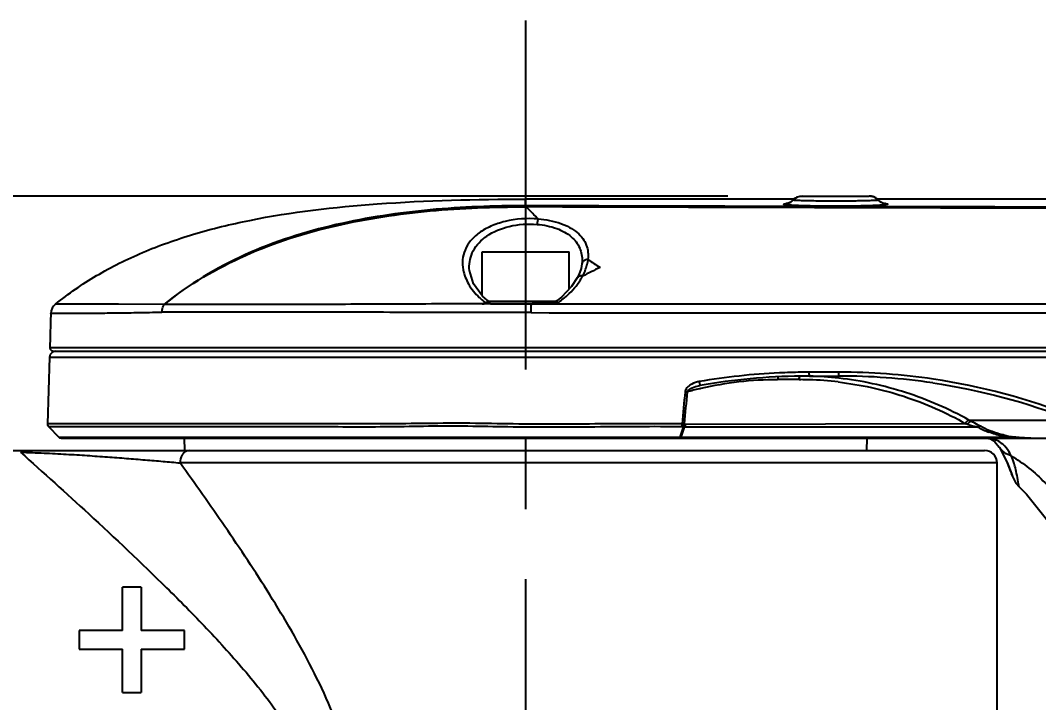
# Model space of a CAD drawing. Header units: millimetres. Extents: x 5828 to 6704, y 123 to 421.
# Drawn here: x 6409.13 to 6414.61, y 214.7 to 218.36 of the extents above; entities that cross this region are included whole.
import ezdxf

# ---------------------------------------------------------------- set-up
doc = ezdxf.new("R2010")
doc.units = ezdxf.units.MM
doc.linetypes.add('CENTER', pattern=[0.6, 0.375, -0.075, 0.075, -0.075])
for name, color, linetype in [('中心线', 7, 'Continuous'), ('外形图', 7, 'Continuous'), ('尺寸标注', 7, 'Continuous')]:
    doc.layers.add(name, color=color, linetype=linetype)
doc.styles.add('微软雅黑', font='msyh.ttc', dxfattribs={"height": 1.5})
doc.dimstyles.new('尺寸标注_1_15比例', dxfattribs={"dimtxt": 1.5, "dimasz": 1.25, "dimexe": 0.5, "dimexo": 0.4, "dimgap": 0.5, "dimtad": 1, "dimdec": 1, "dimlfac": 15, "dimdsep": 46, "dimtxsty": '微软雅黑', "dimcen": 0.09, "dimadec": 0, "dimazin": 0, "dimtp": 0.01, "dimtm": 0.01, "dimtfac": 1, "dimtdec": 1, "dimtofl": 0, "dimtmove": 0, "dimatfit": 3, "dimfxl": 1, "dimtolj": 1, "dimarcsym": 0})

# ---------------------------------------------------------------- blocks, each defined once
blk = doc.blocks.new('*D819')
at = {"layer": 'Defpoints', "color": 0}
for p in [(6413.336, 217.4167), (6402.8326, 210.75), (6413.3106, 210.75)]:
    blk.add_point(p, dxfattribs=at)
at = {"layer": '尺寸标注', "color": 0, "lineweight": -2}
for p, q in [((6412.936, 217.4167), (6402.3326, 217.4167)), ((6402.8326, 216.1667), (6402.8326, 212)), ((6412.9106, 210.75), (6402.3326, 210.75))]:
    blk.add_line(p, q, dxfattribs=at)
at = {"layer": '尺寸标注', "color": 0}
for points in [[(6403.0409, 216.1667), (6402.6243, 216.1667), (6402.8326, 217.4167)], [(6402.6243, 212), (6403.0409, 212), (6402.8326, 210.75)]]:
    blk.add_solid(points, dxfattribs=at)
at = {"layer": '尺寸标注', "color": 0, "insert": (6401.5536, 214.0834), "char_height": 1.5, "attachment_point": 5, "rotation": 90, "style": '微软雅黑'}
blk.add_mtext('\\A1;100', dxfattribs=at)

msp = doc.modelspace()

# ---------------------------------------------------------------- linework, layer by layer
at = {"layer": '中心线', "linetype": 'CENTER', "ltscale": 5}
msp.add_line((6411.8498, 218.36), (6411.8498, 210.3301), dxfattribs=at)
at = {"layer": '外形图', "color": 7, "linetype": 'Continuous'}
for p, q in [((6411.8498, 217.3643), (6411.8498, 217.4)), ((6413.2938, 217.4), (6411.8498, 217.4)), ((6411.8564, 217.3643), (6411.8498, 217.3643)), ((6413.2866, 217.3948), (6413.2867, 217.3949)), ((6413.3089, 217.4109), (6413.2867, 217.3949)), ((6413.336, 217.4167), (6413.3089, 217.4109)), ((6413.336, 217.4167), (6413.697, 217.4167)), ((6414.7747, 217.4), (6413.7392, 217.4)), ((6413.7463, 217.3949), (6413.7464, 217.3948)), ((6411.8548, 217.3583), (6411.8481, 217.3583)), ((6411.8548, 217.3583), (6411.8481, 217.3583)), ((6411.6165, 216.8822), (6411.6165, 217.1167)), ((6411.6165, 217.1167), (6412.0832, 217.1167)), ((6412.0832, 216.9163), (6412.0832, 217.1167)), ((6412.1536, 217.067), (6412.1527, 217.0529)), ((6412.1527, 217.0529), (6412.1527, 217.0529)), ((6411.5467, 217.0279), (6411.5467, 217.0287)), ((6412.1276, 216.9768), (6412.1276, 216.9767)), ((6411.6432, 216.8573), (6411.6187, 216.8792)), ((6412.042, 216.8742), (6412.0185, 216.8563)), ((6409.9074, 216.8345), (6409.3232, 216.8361)), ((6411.6159, 216.8371), (6411.582, 216.8372)), ((6411.6263, 216.8371), (6411.6159, 216.8371)), ((6411.6269, 216.8364), (6411.6165, 216.8365)), ((6411.6426, 216.837), (6411.6263, 216.8371)), ((6411.64, 216.8404), (6411.8892, 216.8405)), ((6411.6603, 216.837), (6411.6426, 216.837)), ((6411.6432, 216.8574), (6411.6432, 216.8573)), ((6411.6432, 216.8573), (6411.6448, 216.8549)), ((6411.6505, 216.8529), (6411.6432, 216.8573)), ((6411.664, 216.85), (6411.6505, 216.8529)), ((6411.6635, 216.8369), (6411.6603, 216.837)), ((6412.0002, 216.85), (6411.6608, 216.85)), ((6411.664, 216.8363), (6411.6608, 216.8363)), ((6412.0495, 216.8356), (6411.8808, 216.8355)), ((6411.8907, 216.8355), (6411.8808, 216.8355)), ((6412.0176, 216.8406), (6411.8892, 216.8405)), ((6412.0002, 216.8355), (6411.8907, 216.8355)), ((6412.0118, 216.8526), (6411.999, 216.85)), ((6412.0495, 216.8356), (6412.0002, 216.8355)), ((6412.0182, 216.8561), (6412.0118, 216.8526)), ((6412.0171, 216.855), (6412.0184, 216.8563)), ((6412.0184, 216.8563), (6412.0185, 216.8563)), ((6409.2922, 216.604), (6426.3092, 216.604)), ((6409.2905, 216.5511), (6409.2797, 216.1937)), ((6409.2948, 216.5664), (6409.2905, 216.5511)), ((6409.2905, 216.5511), (6426.4489, 216.5511)), ((6409.3123, 216.5834), (6427.5177, 216.5834)), ((6413.5358, 216.4707), (6413.3744, 216.4707)), ((6413.3755, 216.45), (6413.5345, 216.45)), ((6413.5358, 216.4705), (6413.5334, 216.4707)), ((6412.7795, 216.3981), (6412.7796, 216.3981)), ((6412.7796, 216.3981), (6412.787, 216.3996)), ((6413.3194, 216.4306), (6413.2039, 216.4306)), ((6409.2872, 216.1936), (6409.2797, 216.1937)), ((6409.2872, 216.1936), (6409.2798, 216.1937)), ((6409.2854, 216.1792), (6409.3412, 216.1217)), ((6409.2854, 216.1792), (6409.2881, 216.1792)), ((6409.2881, 216.1792), (6409.3089, 216.1791)), ((6409.3089, 216.1791), (6410.1832, 216.1791)), ((6412.6961, 216.1763), (6412.6781, 216.1217)), ((6412.6859, 216.1214), (6412.7039, 216.1759)), ((6412.691, 216.1797), (6412.6961, 216.1763)), ((6412.7069, 216.1898), (6412.7019, 216.1932)), ((6414.2811, 216.1759), (6412.7039, 216.1759)), ((6414.2159, 216.1934), (6412.7069, 216.1898)), ((6414.2321, 216.2138), (6414.7849, 216.2138)), ((6409.3412, 216.1217), (6409.3459, 216.1217)), ((6409.3412, 216.1217), (6409.3532, 216.1217)), ((6409.3459, 216.1217), (6409.3908, 216.1217)), ((6409.3532, 216.1167), (6415.8921, 216.1167)), ((6409.3908, 216.1217), (6412.6781, 216.1217)), ((6410.0177, 216.05), (6410.0165, 216.1167)), ((6412.6859, 216.1214), (6414.4374, 216.1214)), ((6413.6832, 216.1167), (6413.682, 216.05)), ((6414.3265, 216.1162), (6414.3481, 216.1121)), ((6414.3481, 216.1121), (6414.3657, 216.1018)), ((6409.0165, 216.05), (6414.3165, 216.05)), ((6410.0177, 216.05), (6410.0421, 216.05)), ((6414.3657, 216.1018), (6414.3649, 216.1024)), ((6414.3649, 216.1024), (6414.3712, 216.097)), ((6414.3712, 216.097), (6414.3955, 216.0676)), ((6414.396, 216.0668), (6414.3955, 216.0676)), ((6414.396, 216.0668), (6414.4378, 215.9853)), ((6414.4088, 216.0845), (6414.4081, 216.0851)), ((6414.4102, 216.0867), (6414.4094, 216.0873)), ((6414.3832, 215.9834), (6409.9926, 215.9834)), ((6414.3832, 214.6425), (6414.3832, 215.9834)), ((6414.4378, 215.9853), (6414.4603, 215.926)), ((6414.4601, 215.9264), (6414.4658, 215.9099)), ((6414.4603, 215.926), (6414.4658, 215.9099)), ((6409.6832, 215.0834), (6409.6832, 215.3167)), ((6409.7832, 215.3167), (6409.6832, 215.3167)), ((6409.7832, 215.3167), (6409.7832, 215.0834)), ((6409.6832, 215.0834), (6409.4498, 215.0834)), ((6410.0165, 215.0834), (6409.7832, 215.0834)), ((6409.4498, 214.9834), (6409.6832, 214.9834)), ((6409.6832, 214.75), (6409.6832, 214.9834)), ((6409.7832, 214.9834), (6409.7832, 214.75)), ((6409.7832, 214.9834), (6410.0165, 214.9834)), ((6409.6832, 214.75), (6409.7832, 214.75))]:
    msp.add_line(p, q, dxfattribs=at)
for points in [[(6413.2867, 217.3949), (6413.2838, 217.3919), (6413.2692, 217.3812), (6413.258, 217.3766), (6413.2541, 217.3756)], [(6413.7463, 217.3949), (6413.7241, 217.4109), (6413.697, 217.4167)], [(6413.7788, 217.3756), (6413.7788, 217.3756), (6413.7738, 217.3769), (6413.7626, 217.3819), (6413.7489, 217.3922), (6413.7463, 217.3949)], [(6412.1527, 217.0529), (6412.148, 217.0277), (6412.1356, 216.993), (6412.1276, 216.9768)], [(6411.6187, 216.8792), (6411.5698, 216.9449), (6411.5474, 217.0167), (6411.5467, 217.0279)], [(6412.1276, 216.9767), (6412.0972, 216.9306), (6412.042, 216.8742)], [(6409.9074, 216.8345), (6409.6619, 216.8355), (6409.472, 216.8361), (6409.361, 216.8363), (6409.3232, 216.8361)], [(6409.2986, 216.7867), (6409.297, 216.7439), (6409.2941, 216.6584), (6409.2922, 216.604)], [(6409.2922, 216.604), (6409.2944, 216.5943), (6409.3018, 216.5863), (6409.3122, 216.5834)], [(6409.3238, 216.5834), (6409.307, 216.5788), (6409.2948, 216.5664)], [(6409.2797, 216.1937), (6409.2805, 216.1874), (6409.2829, 216.1824), (6409.2853, 216.1792)], [(6409.3089, 216.1791), (6409.35, 216.1791), (6409.4109, 216.1792), (6409.4907, 216.1793), (6409.5892, 216.1791), (6409.706, 216.1791), (6409.8398, 216.1792), (6409.9892, 216.1791), (6410.1534, 216.1791)], [(6409.3412, 216.1217), (6409.3453, 216.1187), (6409.3532, 216.1167)], [(6411.1325, 216.1217), (6411.607, 216.1218), (6412.1208, 216.1217), (6412.6781, 216.1217)], [(6414.4383, 215.984), (6414.4386, 215.9835), (6414.4561, 215.9369)], [(6414.4658, 215.9099), (6414.4839, 215.8751), (6414.502, 215.8548)], [(6414.502, 215.8548), (6414.542, 215.8161), (6414.664, 215.6643), (6414.7542, 215.4919), (6414.8093, 215.3052), (6414.8269, 215.1429)]]:
    msp.add_lwpolyline(points, dxfattribs=at)
for centre, radius, start, end in [((6413.2372, 217.4399), 0.0671, 270.0189, 284.7055), ((6413.275, 217.1355), 0.2414, 95.0208, 96.3388), ((6413.2373, 217.4393), 0.0664, 284.7247, 290.5924), ((6413.2372, 217.4395), 0.0667, 290.5987, 299.846), ((6413.2371, 217.4396), 0.0668, 299.8751, 309.2231), ((6413.2372, 217.4396), 0.0667, 309.2099, 317.8096), ((6413.336, 217.3501), 0.0666, 111.3863, 116.8191), ((6413.697, 217.3501), 0.0666, 63.1849, 68.6126), ((6413.7958, 217.4396), 0.0667, 222.192, 231.1592), ((6413.7959, 217.4396), 0.0668, 231.145, 239.4592), ((6413.7958, 217.4396), 0.0667, 239.492, 251.0848), ((6413.7957, 217.4392), 0.0664, 251.0984, 255.144), ((6413.7958, 217.4399), 0.0671, 255.1619, 269.9808), ((6413.7586, 217.1412), 0.2357, 83.574, 84.9593), ((6411.9342, 217.1096), 0.253, 338.5025, 345.116), ((6411.9504, 217.105), 0.2362, 345.189, 345.7191), ((6413.4108, 218.8597), 2.1645, 235.4954, 237.5651), ((6411.8255, 217.1648), 0.3751, 328.1384, 331.6578), ((6414.2143, 212.9042), 4.5722, 115.4456, 116.7593), ((6411.8468, 217.1369), 0.3615, 227.1238, 231.1694), ((6409.3652, 216.7843), 0.0667, 129.0017, 177.9518), ((6411.8565, 217.1487), 0.3768, 231.1487, 232.3601), ((6411.8602, 217.1536), 0.3829, 232.3597, 233.4601), ((6411.8638, 217.1585), 0.389, 233.4608, 234.8678), ((6411.6679, 216.8419), 0.0267, 157.2632, 162.3262), ((6411.6691, 216.8087), 0.0429, 118.1801, 120.6102), ((6411.6555, 216.8786), 0.0314, 256.3473, 261.674), ((6411.6659, 216.8149), 0.0359, 114.5438, 118.2055), ((6411.6608, 216.879), 0.0289, 259.2318, 269.979), ((6411.5003, 176.9019), 39.9353, 89.45409, 89.76587), ((6413.7918, 213.6575), 3.7083, 120.866, 121.0188), ((6412.0001, 216.8818), 0.0317, 270.0636, 283.6255), ((6412.0001, 216.8819), 0.0318, 283.6537, 292.0298), ((6412.0035, 216.8814), 0.0342, 278.0049, 283.1342), ((6412.0032, 216.8828), 0.0356, 283.1719, 293.1401), ((6412, 216.8822), 0.0322, 292.047, 302.2231), ((6411.8158, 217.1624), 0.3799, 302.0889, 303.6669), ((6411.8127, 217.167), 0.3855, 303.6653, 304.5235), ((6411.8079, 217.1739), 0.3938, 304.5291, 306.8076), ((6413.3739, 212.9966), 3.4741, 92.6467, 99.8029), ((6413.3747, 212.991), 3.4591, 90.75, 99.781), ((6413.3737, 212.9946), 3.476, 90.7386, 92.6417), ((6413.3737, 212.9938), 3.4769, 89.9887, 90.7387), ((6413.3755, 212.9707), 3.4793, 90.0001, 90.7583), ((6413.3294, 214.6298), 1.8202, 88.5565, 89.6373), ((6413.3291, 214.6232), 1.8269, 83.5747, 88.5537), ((6413.5346, 212.984), 3.4661, 81.6541, 90.0022), ((6413.5314, 212.9608), 3.5099, 81.6449, 89.9281), ((6413.2149, 214.5534), 1.8782, 103.2792, 105.3448), ((6412.8236, 216.2136), 0.2104, 101.2921, 103.659), ((6413.2126, 214.5626), 1.8687, 103.0437, 103.2776), ((6413.2053, 214.5972), 1.8333, 90.0429, 103.0656), ((6413.3231, 214.7466), 1.6839, 89.8141, 90.1252), ((6413.3229, 214.7214), 1.7092, 88.2678, 89.8109), ((6413.3196, 214.6338), 1.7968, 83.2661, 88.245), ((6460.5007, 211.8397), 48.0079, 174.59034, 174.79589), ((6460.4933, 211.8401), 47.9892, 174.58998, 174.79556), ((6412.6262, 215.5129), 0.8566, 83.8809, 84.616), ((6412.6207, 215.4074), 0.7899, 84.0969, 84.9138), ((6412.6627, 216.2135), 0.0442, 320.9207, 332.6018), ((6414.6215, 216.917), 0.8039, 241.0244, 241.9758), ((6414.5088, 216.587), 0.4699, 241.0232, 248.6587), ((6412.6834, 216.1493), 0.0279, 270.0918, 275.3214), ((6414.5401, 216.6892), 0.577, 259.2817, 259.7477), ((6414.5485, 216.6858), 0.568, 258.4546, 258.7413), ((6414.5519, 216.7037), 0.5863, 258.7549, 261.6034), ((6414.3165, 215.9834), 0.0667, 0, 90), ((6414.3101, 215.9651), 0.1575, 43.2665, 50.5663)]:
    msp.add_arc(centre, radius, start, end, dxfattribs=at)
for centre, major_axis, start_param, end_param in [((6409.4951, 214.0167), (-0.0197, 2.3333), 1.095869, 1.143491), ((6409.9713, 214.0167), (0.0197, 2.3333), -1.143491, -1.095869)]:
    msp.add_ellipse(centre, major_axis=major_axis, ratio=0.017454, start_param=start_param, end_param=end_param, dxfattribs=at)
for points, knots in [([(6409.3232, 216.8361), (6409.3928, 216.8925), (6409.5431, 216.9962), (6409.7936, 217.1205), (6410.0703, 217.2183), (6410.4897, 217.3201), (6411.0875, 217.388), (6411.5839, 217.4001), (6411.8498, 217.4)], [0, 0, 0, 0, 0.101904, 0.206901, 0.317403, 0.435178, 0.697301, 1, 1, 1, 1]), ([(6411.8498, 217.3643), (6411.6789, 217.3648), (6411.3368, 217.3518), (6410.8281, 217.2764), (6410.3368, 217.1205), (6410.0393, 216.9429), (6409.9074, 216.8345)], [0, 0, 0, 0, 0.250084, 0.500156, 0.750186, 1, 1, 1, 1]), ([(6411.8481, 217.3583), (6411.8483, 217.3597), (6411.8488, 217.3616), (6411.8493, 217.364), (6411.8498, 217.3643)], [0, 0, 0, 0, 0.684566, 1, 1, 1, 1]), ([(6411.8548, 217.3583), (6411.855, 217.3597), (6411.8554, 217.3616), (6411.8559, 217.364), (6411.8564, 217.3643)], [0, 0, 0, 0, 0.685656, 1, 1, 1, 1]), ([(6424.2499, 217.345), (6423.7331, 217.3442), (6422.6996, 217.3453), (6421.1495, 217.3467), (6419.5995, 217.348), (6417.5337, 217.3513), (6414.9527, 217.3562), (6412.8882, 217.3616), (6411.8564, 217.3643)], [0, 0, 0, 0, 0.125092, 0.250173, 0.375237, 0.500275, 0.750239, 1, 1, 1, 1]), ([(6413.2783, 217.3673), (6413.2721, 217.3677), (6413.262, 217.3683), (6413.2476, 217.3701), (6413.2421, 217.3703), (6413.2367, 217.3722), (6413.2372, 217.3729)], [0, 0, 0, 0, 0.440375, 0.758792, 0.944413, 1, 1, 1, 1]), ([(6413.2372, 217.3729), (6413.2372, 217.3732), (6413.2384, 217.3738), (6413.2418, 217.3747), (6413.2456, 217.3752), (6413.2484, 217.3755)], [0, 0, 0, 0, 0.084689, 0.274129, 1, 1, 1, 1]), ([(6413.7539, 217.3673), (6413.72, 217.3652), (6413.6405, 217.3627), (6413.5158, 217.3615), (6413.3912, 217.3628), (6413.312, 217.3652), (6413.2783, 217.3673)], [0, 0, 0, 0, 0.214464, 0.500757, 0.786623, 1, 1, 1, 1]), ([(6413.7464, 217.3948), (6413.7464, 217.3944), (6413.7442, 217.3942), (6413.7415, 217.3936), (6413.7357, 217.3933), (6413.7282, 217.3927), (6413.7185, 217.3923), (6413.702, 217.3916), (6413.6769, 217.3909), (6413.6425, 217.3902), (6413.6033, 217.3897), (6413.5607, 217.3894), (6413.5165, 217.3892), (6413.4723, 217.3894), (6413.4297, 217.3897), (6413.3905, 217.3902), (6413.3561, 217.3909), (6413.3311, 217.3916), (6413.3145, 217.3923), (6413.3048, 217.3927), (6413.2974, 217.3933), (6413.2915, 217.3936), (6413.2888, 217.3942), (6413.2866, 217.3944), (6413.2866, 217.3948)], [0, 0, 0, 0, 0.002635, 0.009926, 0.0219, 0.038474, 0.059479, 0.084707, 0.146908, 0.222641, 0.30899, 0.402626, 0.499976, 0.597327, 0.69097, 0.777333, 0.853081, 0.915292, 0.94052, 0.961523, 0.978097, 0.99007, 0.997362, 1, 1, 1, 1]), ([(6413.7958, 217.3729), (6413.7963, 217.3722), (6413.7908, 217.3703), (6413.7852, 217.3701), (6413.7705, 217.3682), (6413.7601, 217.3677), (6413.7539, 217.3673)], [0, 0, 0, 0, 0.055593, 0.241325, 0.559846, 1, 1, 1, 1]), ([(6413.7849, 217.3755), (6413.7877, 217.3752), (6413.7913, 217.3747), (6413.7947, 217.3738), (6413.7958, 217.3732), (6413.7958, 217.3729)], [0, 0, 0, 0, 0.725449, 0.914923, 1, 1, 1, 1]), ([(6409.9074, 216.8344), (6410.0401, 216.9412), (6410.338, 217.1162), (6410.8283, 217.2708), (6411.3359, 217.3456), (6411.6774, 217.3586), (6411.8481, 217.3583)], [0, 0, 0, 0, 0.249738, 0.499689, 0.74977, 1, 1, 1, 1]), ([(6411.9172, 217.2936), (6411.9115, 217.2991), (6411.8902, 217.3201), (6411.8695, 217.3419), (6411.8548, 217.3583)], [0, 0, 0, 0, 0.262882, 1, 1, 1, 1]), ([(6424.2498, 217.3358), (6423.2162, 217.3344), (6421.1492, 217.338), (6418.0494, 217.3428), (6414.9514, 217.3498), (6412.8867, 217.3554), (6411.8548, 217.3583)], [0, 0, 0, 0, 0.250176, 0.500278, 0.75024, 1, 1, 1, 1]), ([(6411.9172, 217.2936), (6411.8581, 217.2983), (6411.7699, 217.292), (6411.6643, 217.2576), (6411.6005, 217.2223), (6411.5527, 217.1788), (6411.5218, 217.1289), (6411.5086, 217.0747), (6411.511, 217.0383), (6411.5145, 217.0205)], [0, 0, 0, 0, 0.317852, 0.463877, 0.592997, 0.705839, 0.807192, 0.903141, 1, 1, 1, 1]), ([(6411.5467, 217.0287), (6411.5462, 217.0606), (6411.562, 217.13), (6411.6432, 217.2134), (6411.7662, 217.2623), (6411.8617, 217.2689), (6411.9114, 217.2646)], [0, 0, 0, 0, 0.197343, 0.418203, 0.691522, 1, 1, 1, 1]), ([(6411.9172, 217.2935), (6411.9154, 217.2897), (6411.9132, 217.28), (6411.9119, 217.2703), (6411.9114, 217.2646)], [0, 0, 0, 0, 0.42292, 1, 1, 1, 1]), ([(6411.9114, 217.2646), (6411.9473, 217.2615), (6412.0129, 217.2489), (6412.0954, 217.2057), (6412.1455, 217.141), (6412.154, 217.0909), (6412.1536, 217.067)], [0, 0, 0, 0, 0.313508, 0.574435, 0.792508, 1, 1, 1, 1]), ([(6411.9172, 217.2935), (6411.9586, 217.2905), (6412.0335, 217.2774), (6412.1149, 217.2351), (6412.1578, 217.1906), (6412.1841, 217.1431), (6412.1878, 217.1018), (6412.1846, 217.076)], [0, 0, 0, 0, 0.322383, 0.583341, 0.694781, 0.797958, 1, 1, 1, 1]), ([(6412.1846, 217.076), (6412.1771, 217.0761), (6412.1624, 217.0726), (6412.1535, 217.0594), (6412.1527, 217.0529)], [0, 0, 0, 0, 0.536334, 1, 1, 1, 1]), ([(6411.5145, 217.0205), (6411.5196, 216.9939), (6411.5409, 216.9387), (6411.5782, 216.893), (6411.6008, 216.872)], [0, 0, 0, 0, 0.468039, 1, 1, 1, 1]), ([(6412.1557, 216.9867), (6412.1501, 216.9878), (6412.1391, 216.9879), (6412.1299, 216.981), (6412.1276, 216.9768)], [0, 0, 0, 0, 0.544993, 1, 1, 1, 1]), ([(6412.0439, 216.8586), (6412.0545, 216.8665), (6412.0925, 216.898), (6412.1251, 216.9361), (6412.1442, 216.9667)], [0, 0, 0, 0, 0.268564, 1, 1, 1, 1]), ([(6409.8954, 216.7931), (6409.8955, 216.7969), (6409.8968, 216.8112), (6409.9018, 216.8254), (6409.9074, 216.8345)], [0, 0, 0, 0, 0.260516, 1, 1, 1, 1]), ([(6411.582, 216.8372), (6411.4234, 216.8375), (6411.1152, 216.8359), (6410.6722, 216.8341), (6410.2726, 216.8353), (6410.0226, 216.8348), (6409.9074, 216.8344)], [0, 0, 0, 0, 0.284096, 0.552124, 0.793582, 1, 1, 1, 1]), ([(6411.6448, 216.8549), (6411.6446, 216.8547), (6411.644, 216.8539), (6411.6436, 216.853), (6411.6433, 216.8523)], [0, 0, 0, 0, 0.18961, 1, 1, 1, 1]), ([(6411.8795, 216.7904), (6411.8795, 216.7945), (6411.8797, 216.8096), (6411.8801, 216.8246), (6411.8808, 216.8355)], [0, 0, 0, 0, 0.276745, 1, 1, 1, 1]), ([(6411.8892, 216.8405), (6411.8893, 216.8419), (6411.8895, 216.8442), (6411.8898, 216.8473), (6411.8901, 216.8489), (6411.8904, 216.85), (6411.8907, 216.85)], [0, 0, 0, 0, 0.417558, 0.729117, 0.923505, 1, 1, 1, 1]), ([(6412.0171, 216.8539), (6412.0171, 216.8541), (6412.0171, 216.8545), (6412.0171, 216.8548), (6412.0171, 216.855)], [0, 0, 0, 0, 0.566415, 1, 1, 1, 1]), ([(6412.0172, 216.85), (6412.0172, 216.8504), (6412.0171, 216.8517), (6412.0171, 216.853), (6412.0171, 216.8539)], [0, 0, 0, 0, 0.30102, 1, 1, 1, 1]), ([(6412.0176, 216.8405), (6412.0176, 216.8415), (6412.0174, 216.8446), (6412.0172, 216.8478), (6412.0172, 216.85)], [0, 0, 0, 0, 0.288625, 1, 1, 1, 1]), ([(6420.1159, 216.8354), (6418.7709, 216.8358), (6416.0821, 216.8354), (6413.3933, 216.8362), (6412.0495, 216.8356)], [0, 0, 0, 0, 0.500241, 1, 1, 1, 1]), ([(6409.2986, 216.7867), (6409.2986, 216.7869), (6409.2999, 216.7865), (6409.3012, 216.7869), (6409.3046, 216.7867), (6409.3087, 216.7869), (6409.3142, 216.7869), (6409.3239, 216.7869), (6409.3391, 216.787), (6409.3607, 216.7871), (6409.3872, 216.7872), (6409.4182, 216.7873), (6409.4689, 216.7876), (6409.5434, 216.7881), (6409.6459, 216.7891), (6409.7652, 216.7908), (6409.8502, 216.7923), (6409.8954, 216.7931)], [0, 0, 0, 0, 0.001031, 0.004115, 0.009242, 0.016403, 0.02559, 0.036793, 0.065209, 0.101579, 0.145839, 0.197922, 0.257766, 0.400363, 0.572566, 0.773065, 1, 1, 1, 1]), ([(6411.8795, 216.7904), (6411.693, 216.7917), (6411.3282, 216.7911), (6410.6668, 216.7939), (6410.192, 216.7935), (6409.8954, 216.7931)], [0, 0, 0, 0, 0.282054, 0.551495, 1, 1, 1, 1]), ([(6411.8795, 216.7904), (6412.9094, 216.7899), (6414.4545, 216.789), (6416.5151, 216.7898), (6418.0615, 216.789), (6419.6082, 216.7871), (6421.1551, 216.7894), (6422.7021, 216.7946), (6423.7335, 216.7886), (6424.2492, 216.7847)], [0, 0, 0, 0, 0.249761, 0.37474, 0.49976, 0.624804, 0.749863, 0.87493, 1, 1, 1, 1]), ([(6413.2077, 216.4457), (6413.2071, 216.4448), (6413.2048, 216.44), (6413.204, 216.4347), (6413.2039, 216.4306)], [0, 0, 0, 0, 0.21831, 1, 1, 1, 1]), ([(6413.3194, 216.4306), (6413.3195, 216.4346), (6413.3204, 216.4414), (6413.3242, 216.4479), (6413.3268, 216.4493)], [0, 0, 0, 0, 0.579589, 1, 1, 1, 1]), ([(6413.3755, 216.45), (6413.3753, 216.45), (6413.3752, 216.4508), (6413.3748, 216.4525), (6413.3746, 216.457), (6413.3744, 216.4632), (6413.3744, 216.4681), (6413.3744, 216.4707)], [0, 0, 0, 0, 0.02221, 0.080138, 0.297508, 0.62183, 1, 1, 1, 1]), ([(6413.5345, 216.45), (6413.5343, 216.45), (6413.5342, 216.4508), (6413.5339, 216.4525), (6413.5337, 216.457), (6413.5334, 216.4632), (6413.5334, 216.4681), (6413.5334, 216.4707)], [0, 0, 0, 0, 0.022092, 0.079989, 0.29737, 0.62175, 1, 1, 1, 1]), ([(6414.2321, 216.2138), (6414.1239, 216.2737), (6413.897, 216.3726), (6413.655, 216.4249), (6413.5336, 216.4386)], [0, 0, 0, 0, 0.503079, 1, 1, 1, 1]), ([(6412.7739, 216.4181), (6412.7595, 216.4146), (6412.7416, 216.4076), (6412.7239, 216.3939), (6412.7157, 216.3862), (6412.7095, 216.3766), (6412.7075, 216.3694), (6412.7066, 216.3657)], [0, 0, 0, 0, 0.498584, 0.623765, 0.749498, 0.874241, 1, 1, 1, 1]), ([(6412.7178, 216.3646), (6412.7235, 216.3749), (6412.7459, 216.3879), (6412.7679, 216.3953), (6412.7795, 216.3981)], [0, 0, 0, 0, 0.496156, 1, 1, 1, 1]), ([(6412.7824, 216.4199), (6412.7831, 216.4159), (6412.7844, 216.4094), (6412.7857, 216.4029), (6412.7865, 216.4005)], [0, 0, 0, 0, 0.619277, 1, 1, 1, 1]), ([(6412.7865, 216.4005), (6412.7866, 216.4003), (6412.7867, 216.4), (6412.7869, 216.3996), (6412.787, 216.3996)], [0, 0, 0, 0, 0.708374, 1, 1, 1, 1]), ([(6413.5302, 216.4182), (6413.6495, 216.4042), (6413.8872, 216.3518), (6414.1107, 216.2546), (6414.2159, 216.1934)], [0, 0, 0, 0, 0.496853, 1, 1, 1, 1]), ([(6411.7542, 216.1931), (6411.6767, 216.1946), (6411.5223, 216.1977), (6411.2925, 216.1952), (6411.0673, 216.1927), (6410.7816, 216.1928), (6410.4494, 216.1945), (6410.0883, 216.1935), (6409.7854, 216.1936), (6409.525, 216.1938), (6409.3666, 216.1936), (6409.2872, 216.1936)], [0, 0, 0, 0, 0.094342, 0.187763, 0.279348, 0.368252, 0.535246, 0.683263, 0.807389, 0.903519, 1, 1, 1, 1]), ([(6410.1823, 216.1791), (6410.2984, 216.1792), (6410.4775, 216.18), (6410.7222, 216.179), (6410.9185, 216.1776), (6411.1213, 216.178), (6411.3292, 216.1825), (6411.5407, 216.1828), (6411.6828, 216.1796), (6411.7541, 216.1784)], [0, 0, 0, 0, 0.221706, 0.341807, 0.46698, 0.596305, 0.728857, 0.863838, 1, 1, 1, 1]), ([(6411.7541, 216.1784), (6411.8322, 216.177), (6411.9883, 216.1757), (6412.2225, 216.1781), (6412.4568, 216.1803), (6412.6129, 216.1799), (6412.691, 216.1798)], [0, 0, 0, 0, 0.249981, 0.499961, 0.749953, 1, 1, 1, 1]), ([(6412.6907, 216.1942), (6412.6126, 216.1942), (6412.4566, 216.1943), (6412.2224, 216.1931), (6411.9883, 216.1897), (6411.8323, 216.1917), (6411.7542, 216.1931)], [0, 0, 0, 0, 0.250034, 0.500011, 0.749951, 1, 1, 1, 1]), ([(6412.691, 216.1797), (6412.691, 216.1808), (6412.6907, 216.1856), (6412.6907, 216.1905), (6412.6907, 216.1942)], [0, 0, 0, 0, 0.215532, 1, 1, 1, 1]), ([(6412.6961, 216.1763), (6412.6971, 216.1771), (6412.7015, 216.181), (6412.7049, 216.1858), (6412.7069, 216.1898)], [0, 0, 0, 0, 0.232119, 1, 1, 1, 1]), ([(6412.7069, 216.1898), (6412.7069, 216.1885), (6412.7066, 216.1838), (6412.7055, 216.179), (6412.7039, 216.1759)], [0, 0, 0, 0, 0.270088, 1, 1, 1, 1]), ([(6414.214, 216.1945), (6414.2158, 216.1995), (6414.2204, 216.2071), (6414.2283, 216.2138), (6414.2321, 216.2138)], [0, 0, 0, 0, 0.583367, 1, 1, 1, 1]), ([(6414.2266, 216.1898), (6414.2314, 216.1885), (6414.2495, 216.1838), (6414.2676, 216.1791), (6414.2811, 216.1759)], [0, 0, 0, 0, 0.260703, 1, 1, 1, 1]), ([(6414.2267, 216.1898), (6414.2285, 216.1943), (6414.2329, 216.2014), (6414.2404, 216.2074), (6414.2439, 216.2074)], [0, 0, 0, 0, 0.586886, 1, 1, 1, 1]), ([(6414.294, 216.1805), (6414.2903, 216.1825), (6414.2736, 216.1916), (6414.2568, 216.2005), (6414.2439, 216.2074)], [0, 0, 0, 0, 0.22446, 1, 1, 1, 1]), ([(6414.2942, 216.1804), (6414.2931, 216.1805), (6414.2884, 216.1806), (6414.2839, 216.1783), (6414.2811, 216.1759)], [0, 0, 0, 0, 0.229706, 1, 1, 1, 1]), ([(6414.4348, 216.1292), (6414.4219, 216.1319), (6414.3732, 216.1436), (6414.3262, 216.1625), (6414.294, 216.1805)], [0, 0, 0, 0, 0.264224, 1, 1, 1, 1]), ([(6412.6781, 216.1217), (6412.6781, 216.1205), (6412.6785, 216.1194), (6412.6784, 216.1167), (6412.6788, 216.1167)], [0, 0, 0, 0, 0.736102, 1, 1, 1, 1]), ([(6412.6795, 216.1167), (6412.6808, 216.1167), (6412.6837, 216.1176), (6412.6853, 216.1201), (6412.6859, 216.1214)], [0, 0, 0, 0, 0.471235, 1, 1, 1, 1]), ([(6414.3791, 216.106), (6414.3753, 216.1077), (6414.3594, 216.1138), (6414.3421, 216.1165), (6414.3291, 216.1167)], [0, 0, 0, 0, 0.240065, 1, 1, 1, 1]), ([(6414.3649, 216.1024), (6414.3599, 216.1064), (6414.3489, 216.1137), (6414.3358, 216.1164), (6414.3292, 216.1167)], [0, 0, 0, 0, 0.494237, 1, 1, 1, 1]), ([(6414.4328, 216.1223), (6414.4245, 216.1239), (6414.3922, 216.1307), (6414.3605, 216.1404), (6414.3378, 216.1493)], [0, 0, 0, 0, 0.258656, 1, 1, 1, 1]), ([(6414.4316, 216.1167), (6414.4321, 216.1167), (6414.4348, 216.1172), (6414.4365, 216.1196), (6414.4374, 216.1214)], [0, 0, 0, 0, 0.210542, 1, 1, 1, 1]), ([(6414.5649, 216.1167), (6414.5539, 216.1167), (6414.5114, 216.1171), (6414.4689, 216.119), (6414.4374, 216.1214)], [0, 0, 0, 0, 0.258209, 1, 1, 1, 1]), ([(6414.5649, 216.1167), (6414.5564, 216.1167), (6414.5235, 216.1173), (6414.4906, 216.1201), (6414.4663, 216.1237)], [0, 0, 0, 0, 0.257216, 1, 1, 1, 1]), ([(6410.0415, 216.05), (6410.0364, 216.05), (6410.0259, 216.0477), (6410.0171, 216.0415), (6410.0132, 216.0378)], [0, 0, 0, 0, 0.482825, 1, 1, 1, 1]), ([(6414.4599, 216.0212), (6414.447, 216.0249), (6414.4224, 216.0364), (6414.4034, 216.0559), (6414.396, 216.0668)], [0, 0, 0, 0, 0.505328, 1, 1, 1, 1]), ([(6414.4599, 216.0212), (6414.4575, 216.0261), (6414.4477, 216.0445), (6414.4354, 216.0618), (6414.4248, 216.073)], [0, 0, 0, 0, 0.258448, 1, 1, 1, 1]), ([(6409.1345, 216.0412), (6409.2578, 215.9317), (6409.5232, 215.6928), (6409.858, 215.3779), (6410.1392, 215.0933), (6410.3516, 214.8599), (6410.5174, 214.649), (6410.6328, 214.4646), (6410.6807, 214.3657), (6410.7008, 214.3145)], [0, 0, 0, 0, 0.210847, 0.456517, 0.587485, 0.722231, 0.859909, 0.929694, 1, 1, 1, 1]), ([(6409.1345, 216.0412), (6409.156, 216.0404), (6409.1985, 216.0392), (6409.2808, 216.0358), (6409.3792, 216.0307), (6409.4925, 216.0236), (6409.6006, 216.016), (6409.7044, 216.0083), (6409.8042, 215.9999), (6409.8999, 215.9921), (6409.9623, 215.9868), (6409.9926, 215.9834)], [0, 0, 0, 0, 0.075226, 0.148261, 0.287206, 0.418615, 0.544291, 0.665205, 0.781665, 0.893468, 1, 1, 1, 1]), ([(6410.0132, 216.0378), (6410.01, 216.0346), (6409.9976, 216.0191), (6409.9926, 215.9985), (6409.9926, 215.9834)], [0, 0, 0, 0, 0.231965, 1, 1, 1, 1]), ([(6414.4791, 215.9664), (6414.4779, 215.971), (6414.4726, 215.9896), (6414.466, 216.008), (6414.4599, 216.0212)], [0, 0, 0, 0, 0.245569, 1, 1, 1, 1]), ([(6414.4599, 216.0212), (6414.526, 215.9822), (6414.6508, 215.881), (6414.7977, 215.6842), (6414.9014, 215.4517), (6414.9369, 215.283), (6414.9455, 215.1975)], [0, 0, 0, 0, 0.233, 0.481097, 0.739229, 1, 1, 1, 1]), ([(6410.8823, 214.4475), (6410.8368, 214.5964), (6410.7116, 214.8799), (6410.4815, 215.2723), (6410.2393, 215.6375), (6410.074, 215.8707), (6409.9926, 215.9834)], [0, 0, 0, 0, 0.262267, 0.518598, 0.765913, 1, 1, 1, 1]), ([(6414.4912, 215.9154), (6414.4903, 215.9194), (6414.4868, 215.9365), (6414.4827, 215.9535), (6414.4791, 215.9664)], [0, 0, 0, 0, 0.233943, 1, 1, 1, 1]), ([(6414.502, 215.8548), (6414.5009, 215.8602), (6414.4978, 215.8805), (6414.4941, 215.9007), (6414.4912, 215.9154)], [0, 0, 0, 0, 0.269224, 1, 1, 1, 1])]:
    msp.add_open_spline(points, degree=3, knots=knots, dxfattribs=at)
for points in [[(6413.2866, 217.3948), (6413.2921, 217.4008), (6413.2987, 217.4059), (6413.306, 217.4095)], [(6413.3117, 217.4121), (6413.3194, 217.4151), (6413.3278, 217.4167), (6413.336, 217.4167)], [(6413.7213, 217.4121), (6413.7136, 217.4151), (6413.7052, 217.4167), (6413.697, 217.4167)], [(6413.7464, 217.3948), (6413.7409, 217.4008), (6413.7343, 217.4059), (6413.727, 217.4095)], [(6412.1846, 217.076), (6412.1835, 217.0661), (6412.1817, 217.0563), (6412.1793, 217.0467)], [(6412.1696, 217.0169), (6412.1656, 217.0066), (6412.1609, 216.9965), (6412.1557, 216.9867)], [(6411.64, 216.8404), (6411.6423, 216.8423), (6411.6447, 216.8441), (6411.6473, 216.8456)], [(6411.6408, 216.844), (6411.6405, 216.8428), (6411.6402, 216.8416), (6411.64, 216.8404)], [(6411.6424, 216.85), (6411.6418, 216.8481), (6411.6413, 216.846), (6411.6408, 216.844)], [(6411.6424, 216.85), (6411.6443, 216.8492), (6411.6462, 216.8486), (6411.6481, 216.8481)], [(6411.6448, 216.8549), (6411.648, 216.8528), (6411.6517, 216.8513), (6411.6554, 216.8505)], [(6411.651, 216.8476), (6411.6531, 216.8486), (6411.6554, 216.8494), (6411.6578, 216.8498)], [(6411.6578, 216.8498), (6411.6588, 216.8499), (6411.6598, 216.85), (6411.6608, 216.85)], [(6412.0002, 216.85), (6412.0023, 216.85), (6412.0045, 216.8494), (6412.0064, 216.8485)], [(6412.0064, 216.8485), (6412.0071, 216.8482), (6412.0077, 216.8479), (6412.0083, 216.8476)], [(6412.0083, 216.8476), (6412.0105, 216.8464), (6412.0125, 216.8449), (6412.0145, 216.8433)], [(6412.0145, 216.8433), (6412.0156, 216.8424), (6412.0166, 216.8415), (6412.0176, 216.8406)], [(6414.7915, 216.2324), (6414.5511, 216.3285), (6414.2975, 216.3956), (6414.0414, 216.4334)], [(6414.0377, 216.4133), (6414.2928, 216.3759), (6414.5454, 216.3091), (6414.7849, 216.2138)], [(6412.691, 216.1797), (6412.6932, 216.1814), (6412.6952, 216.1835), (6412.697, 216.1856)], [(6412.7039, 216.1759), (6412.7013, 216.1757), (6412.6986, 216.1758), (6412.6961, 216.1763)], [(6414.2266, 216.1898), (6414.2228, 216.1901), (6414.2194, 216.1924), (6414.2157, 216.1934)], [(6412.6781, 216.1217), (6412.6798, 216.1215), (6412.6816, 216.1213), (6412.6834, 216.1213)], [(6414.4094, 216.0873), (6414.4002, 216.0948), (6414.3899, 216.1012), (6414.3791, 216.106)]]:
    msp.add_open_spline(points, degree=3, dxfattribs=at)

# ---------------------------------------------------------------- dimensions: what is measured, and where the dimension line sits
at = {"layer": '尺寸标注'}
dim = msp.add_linear_dim(base=(6402.8326, 210.75), p1=(6413.336, 217.4167), p2=(6413.3106, 210.75), angle=90, dimstyle='尺寸标注_1_15比例', dxfattribs=at)
dim.commit()
dim.dimension.update_dxf_attribs({"geometry": '*D819', "text_midpoint": (6401.5536, 214.0834)})

doc.saveas('drawing.dxf')
